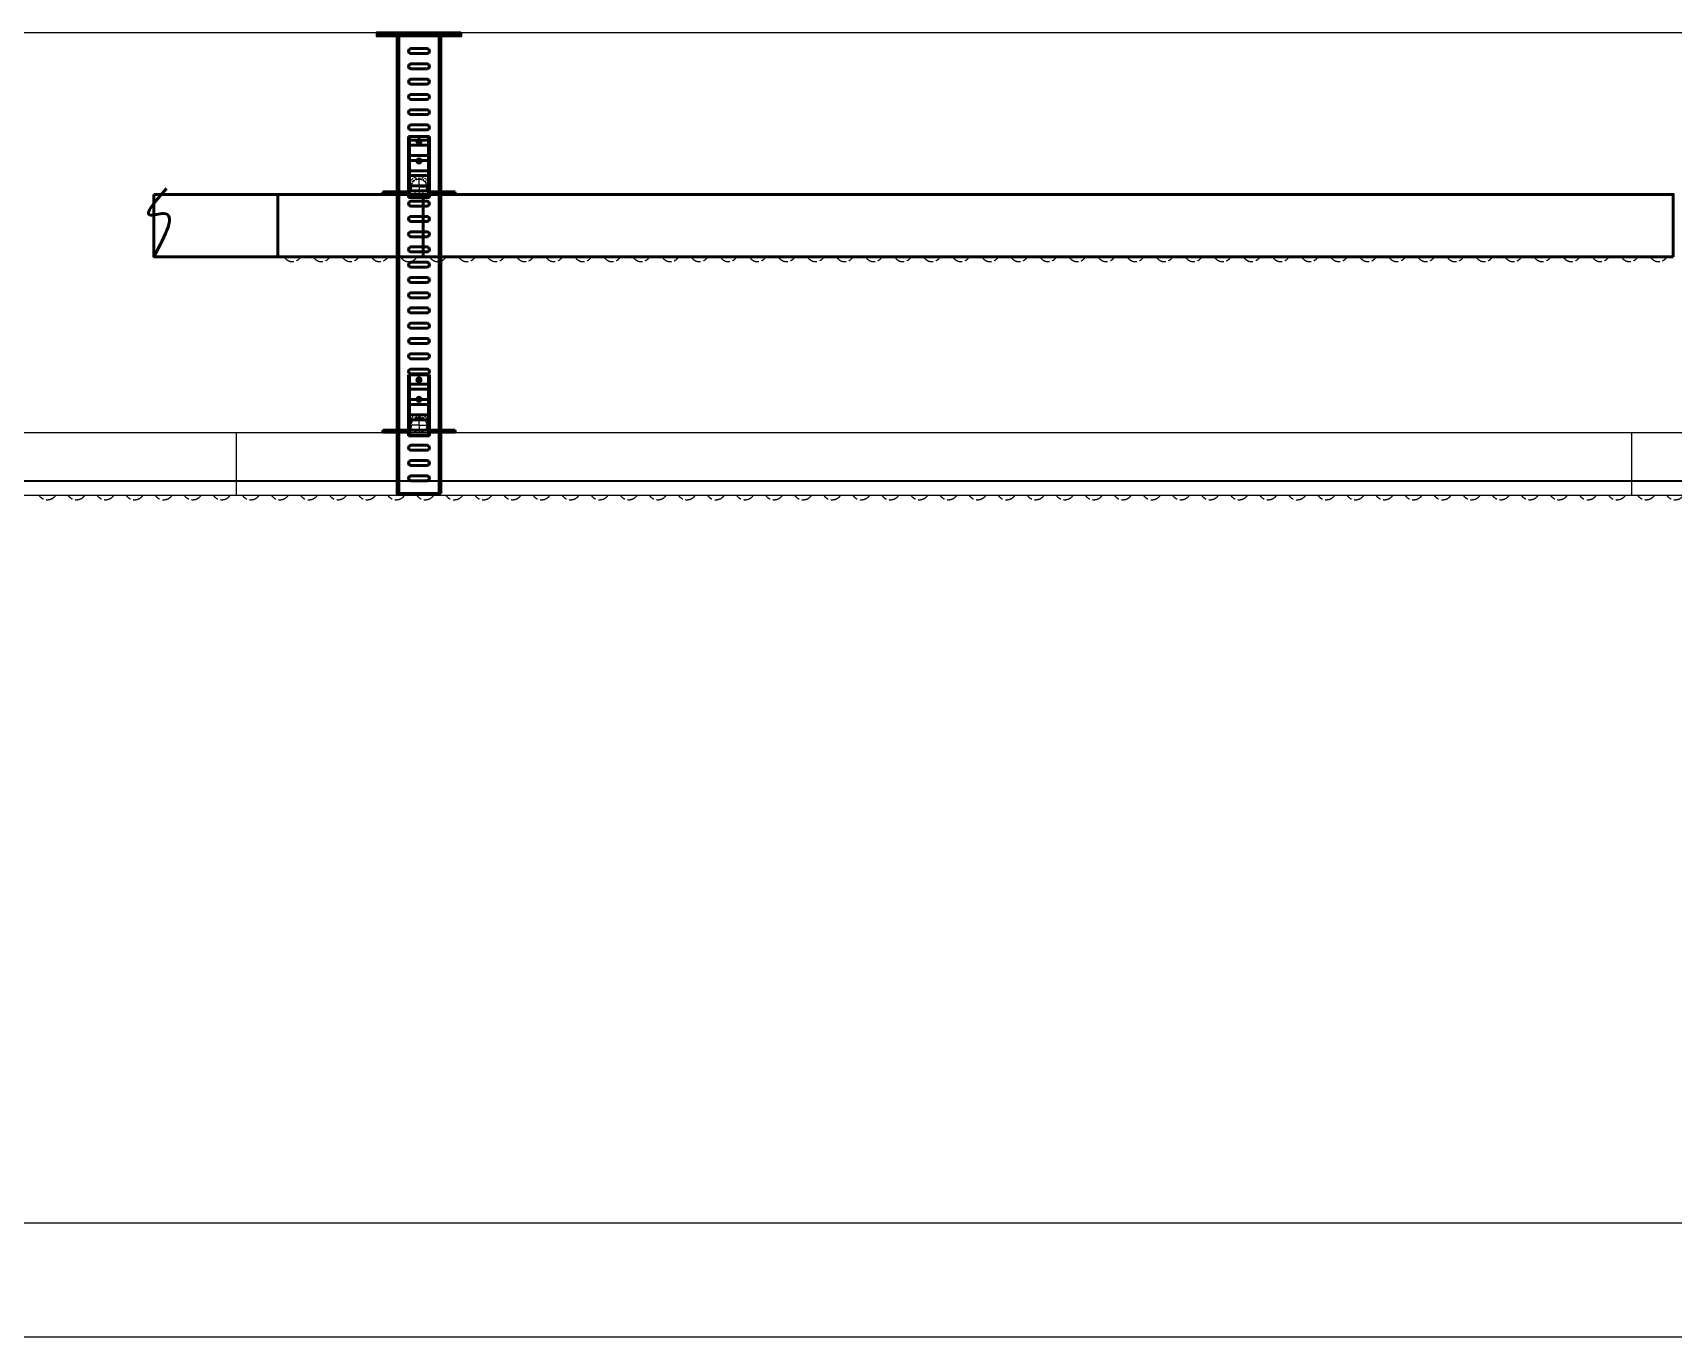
# Model space of a CAD drawing. Header units: millimetres. Extents: x 0 to 461941, y -159644 to 4828.
# Drawn here: x 146519 to 150820, y -145818 to -142398 of the extents above; entities that cross this region are included whole.
import ezdxf

# ---------------------------------------------------------------- set-up
doc = ezdxf.new("R2010")
doc.units = ezdxf.units.MM
for name, pattern in [('Xref Conv Decant Empty Tote$0$AM_ISO02W050', [7.5, 6, -1.5]), ('Xref Conv Decant Product Tote$0$AM_ISO02W050', [7.5, 6, -1.5]), ('Xref Conv Decant Product Tote$0$MultiDeck$0$Conveyor - Ground 940 aisles$0$HIDDEN', [9.525, 6.35, -3.175])]:
    doc.linetypes.add(name, pattern=pattern)
for name, color, linetype in [('AM_BOR', 4, 'Continuous'), ('Xref Conv Decant Empty Tote$0$B', 4, 'Continuous'), ('Xref Conv Decant Empty Tote$0$Conv - Empty Tote', 35, 'Continuous'), ('Xref Conv Decant Empty Tote$0$Conveyor Detail', 150, 'Continuous'), ('Xref Conv Decant Empty Tote$0$Mezz', 1, 'Continuous'), ('Xref Conv Decant Product Tote$0$B', 4, 'Continuous'), ('Xref Conv Decant Product Tote$0$MultiDeck$0$Conveyor - Ground 940 aisles$0$D', 7, 'Continuous'), ('Xref Conv Decant Product Tote$0$MultiDeck$0$Conveyor - Ground 940 aisles$0$H', 7, 'Xref Conv Decant Product Tote$0$MultiDeck$0$Conveyor - Ground 940 aisles$0$HIDDEN')]:
    doc.layers.add(name, color=color, linetype=linetype)
for name, color, linetype, lineweight in [('Xref Conv Decant Empty Tote$0$Hidden', 9, 'Xref Conv Decant Empty Tote$0$AM_ISO02W050', 25), ('Xref Conv Decant Product Tote$0$Conv- Product decant', 3, 'Continuous', 50), ('Xref Conv Decant Product Tote$0$Hidden', 9, 'Xref Conv Decant Product Tote$0$AM_ISO02W050', 25)]:
    doc.layers.add(name, color=color, linetype=linetype, lineweight=lineweight)

# ---------------------------------------------------------------- blocks, each defined once
blk = doc.blocks.new('*U158')
blk.add_lwpolyline([(0, 0), (84124.8, 0), (84124.8, -163.5), (0, -163.5)], close=True)
at = {"layer": 'Xref Conv Decant Empty Tote$0$Conveyor Detail', "const_width": 5}
blk.add_lwpolyline([(0, -37), (84124.8, -37)], dxfattribs=at)
at = {"layer": 'Xref Conv Decant Empty Tote$0$Hidden', "ltscale": 5}
for centre in [(3162.3, -12), (3238.5, -12), (3314.7, -12), (3390.9, -12), (3467.1, -12), (3543.3, -12), (3619.5, -12), (3695.7, -12), (3771.9, -12), (3848.1, -12), (3924.3, -12), (4000.5, -12), (4076.7, -12), (4152.9, -12), (4229.1, -12), (4305.3, -12), (4381.5, -12), (4457.7, -12), (4533.9, -12), (4610.1, -12), (4686.3, -12), (4762.5, -12), (4838.7, -12), (4914.9, -12), (4991.1, -12), (5067.3, -12), (5143.5, -12), (5219.7, -12), (5295.9, -12), (5372.1, -12), (5448.3, -12), (5524.5, -12), (5600.7, -12), (5676.9, -12), (5753.1, -12), (5829.3, -12), (5905.5, -12), (5981.7, -12), (6057.9, -12), (6134.1, -12), (6210.3, -12), (6286.5, -12), (6362.7, -12), (6438.9, -12), (6515.1, -12), (6591.3, -12), (6667.5, -12), (6743.7, -12), (6819.9, -12), (6896.1, -12), (6972.3, -12), (7048.5, -12), (7124.7, -12), (7200.9, -12), (7277.1, -12), (7353.3, -12), (7429.5, -12)]:
    blk.add_arc(centre, 25, 28.6854, 151.3146, dxfattribs=at)
blk = doc.blocks.new('Xref Conv Decant Empty Tote')
at = {"layer": 'Xref Conv Decant Empty Tote$0$B'}
blk.add_line((242903.7, -142397.6), (134788.8, -142397.6), dxfattribs=at)
at = {"layer": 'Xref Conv Decant Empty Tote$0$Conv - Empty Tote'}
for p, q in [((147052.8, -143446.1), (147052.8, -143609.6)), ((150710.4, -143446.1), (150710.4, -143609.6))]:
    blk.add_line(p, q, dxfattribs=at)
at = {"layer": 'Xref Conv Decant Empty Tote$0$Mezz'}
blk.add_lwpolyline([(144253.6, -145517.6), (239475.4, -145517.6), (239475.4, -145817.6), (144253.6, -145817.6)], close=True, dxfattribs=at)
at = {"layer": 'Xref Conv Decant Empty Tote$0$Conv - Empty Tote', "xscale": -1, "rotation": 180}
blk.add_blockref('*U158', (143395.2, -143609.6), dxfattribs=at)
blk = doc.blocks.new('*U364')
blk.add_lwpolyline([(0, 0), (3657.6, 0), (3657.6, -163.5), (0, -163.5)], close=True)
at = {"layer": 'Xref Conv Decant Product Tote$0$Hidden', "ltscale": 5}
for centre in [(38.1, -12), (114.3, -12), (190.5, -12), (266.7, -12), (342.9, -12), (419.1, -12), (495.3, -12), (571.5, -12), (647.7, -12), (723.9, -12), (800.1, -12), (876.3, -12), (952.5, -12), (1028.7, -12), (1104.9, -12), (1181.1, -12), (1257.3, -12), (1333.5, -12), (1409.7, -12), (1485.9, -12), (1562.1, -12), (1638.3, -12), (1714.5, -12), (1790.7, -12), (1866.9, -12), (1943.1, -12), (2019.3, -12), (2095.5, -12), (2171.7, -12), (2247.9, -12), (2324.1, -12), (2400.3, -12), (2476.5, -12), (2552.7, -12), (2628.9, -12), (2705.1, -12), (2781.3, -12), (2857.5, -12), (2933.7, -12), (3009.9, -12), (3086.1, -12), (3162.3, -12), (3238.5, -12), (3314.7, -12), (3390.9, -12), (3467.1, -12), (3543.3, -12), (3619.5, -12)]:
    blk.add_arc(centre, 25, 28.6854, 151.3146, dxfattribs=at)
blk = doc.blocks.new('Xref Conv Decant Product Tote$0$SLOT (0deg)')
blk.add_lwpolyline([(-21, 6.5, 1), (-21, -6.5), (21, -6.5, 1), (21, 6.5)], format="xyb", close=True)
blk = doc.blocks.new('*U385')
for p, q in [((-95.2, 18.7), (-29.9, 18.7)), ((-95.2, 18.7), (-95.2, 13.7)), ((-95.2, 13.7), (-29.9, 13.7)), ((-27.5, 28.5), (27.5, 28.5)), ((-27.5, -131.5), (-27.5, 28.5)), ((-24.5, -131.5), (-24.5, 28.5)), ((24.5, -131.5), (24.5, 28.5)), ((27.5, -131.5), (27.5, 28.5)), ((30, 18.7), (95.2, 18.7)), ((95.2, 13.7), (30, 13.7)), ((95.2, 18.7), (95.2, 13.7)), ((-27.5, -131.5), (27.5, -131.5))]:
    blk.add_line(p, q)
for centre in [(0, -67.5), (0, -118.5)]:
    blk.add_circle(centre, 5.5)
for centre, start, end in [((-29.9, 10.5), 0, 90), ((30, 10.5), 90, 180)]:
    blk.add_arc(centre, 3.2, start, end)
at = {"layer": 'Xref Conv Decant Product Tote$0$MultiDeck$0$Conveyor - Ground 940 aisles$0$D', "linetype": 'Xref Conv Decant Product Tote$0$MultiDeck$0$Conveyor - Ground 940 aisles$0$HIDDEN'}
for p, q in [((-26.8, 10.5), (-26.8, -1.6)), ((-21.8, 10.5), (-21.8, -1.5)), ((21.8, 10.5), (21.8, -1.5)), ((26.8, 10.5), (26.8, -1.6))]:
    blk.add_line(p, q, dxfattribs=at)
at = {"layer": 'Xref Conv Decant Product Tote$0$MultiDeck$0$Conveyor - Ground 940 aisles$0$D'}
for p, q in [((-2, 0), (-21, 0)), ((-1, 0), (1, 0)), ((0, 2), (0, 21)), ((0, -1), (0, 1)), ((2, 0), (21, 0)), ((0, -2), (0, -21)), ((-4, -67.5), (-7.5, -67.5)), ((-2, -67.5), (2, -67.5)), ((0, -63.5), (0, -60)), ((0, -69.5), (0, -65.5)), ((0, -71.5), (0, -75)), ((4, -67.5), (7.5, -67.5)), ((-4, -118.5), (-7.5, -118.5)), ((-2, -118.5), (2, -118.5)), ((0, -114.5), (0, -111)), ((0, -120.5), (0, -116.5)), ((0, -122.5), (0, -126)), ((4, -118.5), (7.5, -118.5))]:
    blk.add_line(p, q, dxfattribs=at)
at = {"layer": 'Xref Conv Decant Product Tote$0$MultiDeck$0$Conveyor - Ground 940 aisles$0$D', "linetype": 'Xref Conv Decant Product Tote$0$MultiDeck$0$Conveyor - Ground 940 aisles$0$HIDDEN'}
blk.add_circle((0, 0), 20, dxfattribs=at)
for centre, radius, start, end in [((-29.9, 10.5), 8.2, 0, 90), ((30, 10.5), 8.2, 90, 180), ((0, 0), 26.8, 183.5004, 356.4996), ((0, 0), 21.8, 183.8813, 356.1187)]:
    blk.add_arc(centre, radius, start, end, dxfattribs=at)
at = {"layer": 'Xref Conv Decant Product Tote$0$MultiDeck$0$Conveyor - Ground 940 aisles$0$H'}
for p, q in [((-88.7, 18.7), (-88.7, 13.7)), ((-63.7, 18.7), (-63.7, 13.7)), ((63.7, 18.7), (63.7, 13.7)), ((88.7, 18.7), (88.7, 13.7))]:
    blk.add_line(p, q, dxfattribs=at)
blk = doc.blocks.new('*U393')
for p, q in [((-52.5, 1208), (-52.5, 8)), ((52.5, 8), (52.5, 1208))]:
    blk.add_line(p, q)
for points in [[(-57.5, 1208), (57.5, 1208), (57.5, 8), (-57.5, 8)], [(-110, 0), (110, 0), (110, 8), (-110, 8)]]:
    blk.add_lwpolyline(points, close=True)
at = {"layer": 'Xref Conv Decant Product Tote$0$Hidden'}
for p, q in [((-90, 8), (-90, 0)), ((-76, 8), (-76, 0)), ((76, 8), (76, 0)), ((90, 8), (90, 0))]:
    blk.add_line(p, q, dxfattribs=at)
for name, p in [('Xref Conv Decant Product Tote$0$SLOT (0deg)', (0, 1168)), ('Xref Conv Decant Product Tote$0$SLOT (0deg)', (0, 1128)), ('Xref Conv Decant Product Tote$0$SLOT (0deg)', (0, 1088)), ('*U385', (0, 1028.5)), ('Xref Conv Decant Product Tote$0$SLOT (0deg)', (0, 1048)), ('Xref Conv Decant Product Tote$0$SLOT (0deg)', (0, 1008)), ('Xref Conv Decant Product Tote$0$SLOT (0deg)', (0, 968)), ('Xref Conv Decant Product Tote$0$SLOT (0deg)', (0, 928)), ('Xref Conv Decant Product Tote$0$SLOT (0deg)', (0, 888)), ('Xref Conv Decant Product Tote$0$SLOT (0deg)', (0, 848)), ('Xref Conv Decant Product Tote$0$SLOT (0deg)', (0, 808)), ('Xref Conv Decant Product Tote$0$SLOT (0deg)', (0, 768)), ('Xref Conv Decant Product Tote$0$SLOT (0deg)', (0, 728)), ('Xref Conv Decant Product Tote$0$SLOT (0deg)', (0, 688)), ('Xref Conv Decant Product Tote$0$SLOT (0deg)', (0, 648)), ('Xref Conv Decant Product Tote$0$SLOT (0deg)', (0, 608)), ('Xref Conv Decant Product Tote$0$SLOT (0deg)', (0, 568)), ('Xref Conv Decant Product Tote$0$SLOT (0deg)', (0, 528)), ('Xref Conv Decant Product Tote$0$SLOT (0deg)', (0, 488)), ('*U385', (0, 403.5)), ('Xref Conv Decant Product Tote$0$SLOT (0deg)', (0, 448)), ('Xref Conv Decant Product Tote$0$SLOT (0deg)', (0, 408)), ('Xref Conv Decant Product Tote$0$SLOT (0deg)', (0, 368)), ('Xref Conv Decant Product Tote$0$SLOT (0deg)', (0, 328)), ('Xref Conv Decant Product Tote$0$SLOT (0deg)', (0, 288)), ('Xref Conv Decant Product Tote$0$SLOT (0deg)', (0, 248)), ('Xref Conv Decant Product Tote$0$SLOT (0deg)', (0, 208)), ('Xref Conv Decant Product Tote$0$SLOT (0deg)', (0, 168)), ('Xref Conv Decant Product Tote$0$SLOT (0deg)', (0, 128)), ('Xref Conv Decant Product Tote$0$SLOT (0deg)', (0, 88)), ('Xref Conv Decant Product Tote$0$SLOT (0deg)', (0, 48))]:
    blk.add_blockref(name, p)
blk = doc.blocks.new('Xref Conv Decant Product Tote')
at = {"layer": 'Xref Conv Decant Product Tote$0$B'}
blk.add_line((242903.7, -142397.6), (134788.8, -142397.6), dxfattribs=at)
at = {"layer": 'Xref Conv Decant Product Tote$0$Conv- Product decant'}
blk.add_lwpolyline([(146837, -142821.1), (147543, -142821.1), (147543, -142984.6), (146837, -142984.6)], close=True, dxfattribs=at)
blk.add_spline([(146869.7, -142806.1), (146827.4, -142875.6), (146862.2, -142871.4), (146837, -142984.6)], degree=3, dxfattribs=at)
at = {"layer": 'Xref Conv Decant Product Tote$0$Conv- Product decant', "rotation": 180}
for name, p in [('*U393', (147531.8, -142397.6)), ('*U364', (150819.6, -142984.6))]:
    blk.add_blockref(name, p, dxfattribs=at)

msp = doc.modelspace()

# ---------------------------------------------------------------- block references
for name in ['Xref Conv Decant Empty Tote', 'Xref Conv Decant Product Tote']:
    msp.add_blockref(name, (0, 0))
at = {"layer": 'AM_BOR'}
msp.add_blockref('Xref Conv Decant Product Tote', (0, 0), dxfattribs=at)

doc.saveas('drawing.dxf')
